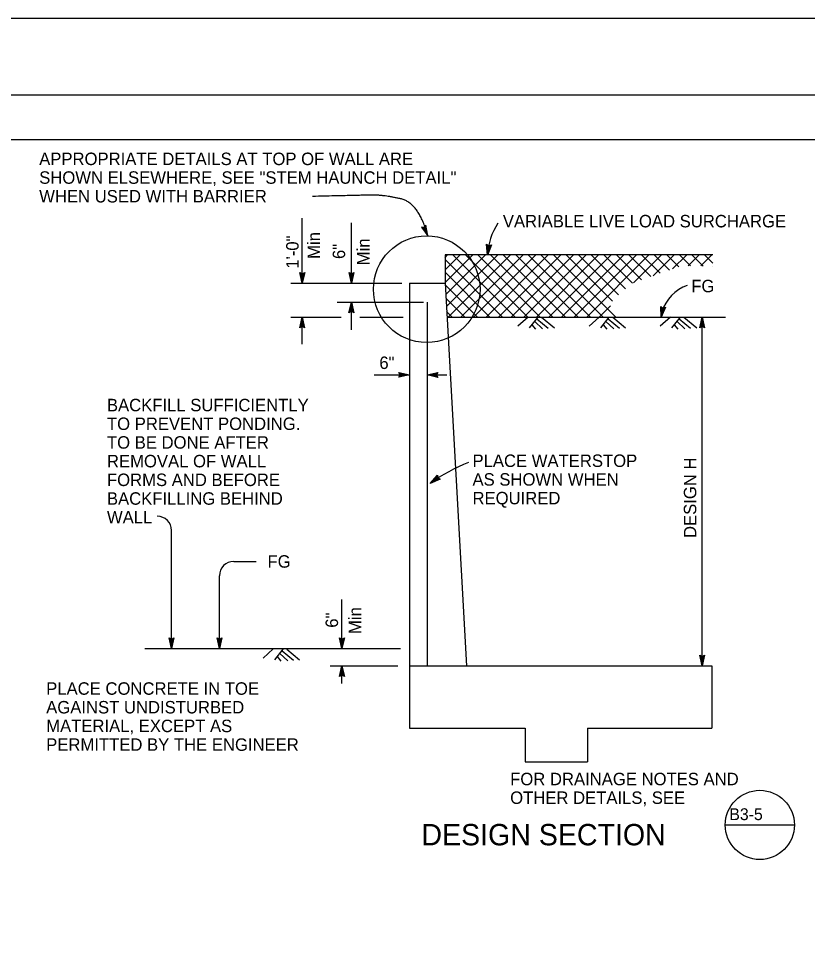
# Model space of a CAD drawing. Extents: x -894 to 866, y -472 to 714.
# Drawn here: x -465 to -21, y 196 to 714 of the extents above; entities that cross this region are included whole.
import ezdxf

# ---------------------------------------------------------------- set-up
doc = ezdxf.new("R2010")
doc.units = 0
for name, color, linetype in [('border_PLOTTING-ELEMENTS', 7, 'Continuous'), ('border_rw_22x34_Cut_Lines', 7, 'Continuous'), ('border_SHEET', 7, 'Continuous'), ('pp_PRESENTATION', 7, 'Continuous'), ('rd_PROFILE-OG', 7, 'Continuous'), ('str_Concrete-A', 7, 'Continuous'), ('str_Hatching-A', 7, 'Continuous'), ('str_Misc-Steel-A', 7, 'Continuous'), ('str_Text-A', 7, 'Continuous')]:
    doc.layers.add(name, color=color, linetype=linetype)

msp = doc.modelspace()

# ---------------------------------------------------------------- linework, layer by layer
at = {"layer": 'border_PLOTTING-ELEMENTS'}
for points in [[(-894.04, -472.44), (865.96, -472.44), (865.96, 713.56), (-894.04, 713.56)], [(-864.04, 670.56), (835.96, 670.56), (835.96, -429.44), (-864.04, -429.44)]]:
    msp.add_lwpolyline(points, close=True, dxfattribs=at)
at = {"layer": 'border_rw_22x34_Cut_Lines'}
msp.add_lwpolyline([(-864.04, 670.56), (835.96, 670.56), (835.96, -429.44), (-864.04, -429.44)], close=True, dxfattribs=at)
at = {"layer": 'border_SHEET'}
msp.add_line((-814.04, 645.56), (810.96, 645.56), dxfattribs=at)
at = {"layer": 'pp_PRESENTATION'}
msp.add_circle((-235.48, 561.44), 29.95, dxfattribs=at)
at = {"layer": 'rd_PROFILE-OG'}
for p, q in [((-178.53, 545.81), (-184.23, 540.74)), ((-173.12, 545.78), (-177.82, 539.79)), ((-173.59, 544.88), (-167.14, 539.58)), ((-170.93, 545.75), (-163.72, 539.82)), ((-138.53, 545.81), (-144.23, 540.74)), ((-133.12, 545.78), (-137.82, 539.79)), ((-133.59, 544.88), (-127.14, 539.58)), ((-130.93, 545.75), (-123.72, 539.82)), ((-98.53, 545.81), (-104.23, 540.74)), ((-93.12, 545.78), (-97.82, 539.79)), ((-93.59, 544.88), (-87.14, 539.58)), ((-90.93, 545.75), (-83.72, 539.82)), ((-176.32, 541.51), (-174.26, 538.98)), ((-174.76, 543.23), (-170.36, 539.22)), ((-136.32, 541.51), (-134.26, 538.98)), ((-134.76, 543.23), (-130.36, 539.22)), ((-96.33, 541.51), (-94.26, 538.98)), ((-94.76, 543.23), (-90.36, 539.22)), ((-393.9, 359.55), (-250.28, 359.55)), ((-321.71, 359.32), (-327.41, 354.24)), ((-316.3, 359.28), (-321, 353.3)), ((-316.76, 358.38), (-310.32, 353.08)), ((-314.11, 359.25), (-306.9, 353.32)), ((-319.5, 355.01), (-317.44, 352.48)), ((-317.94, 356.73), (-313.54, 352.73))]:
    msp.add_line(p, q, dxfattribs=at)
msp.add_lwpolyline([(-224.23, 545.8), (-67.51, 545.8)], dxfattribs=at)
at = {"layer": 'str_Concrete-A'}
for p, q in [((-245.18, 564.85), (-225.18, 564.85)), ((-245.18, 564.85), (-245.18, 314.85)), ((-225.18, 564.85), (-213.18, 349.85)), ((-245.18, 349.85), (-75.19, 349.85)), ((-75.19, 349.85), (-75.19, 314.85)), ((-245.18, 314.85), (-180.18, 314.85)), ((-180.18, 314.85), (-180.18, 295.85)), ((-145.18, 314.85), (-75.19, 314.85)), ((-145.18, 314.85), (-145.18, 295.85)), ((-180.18, 295.85), (-145.18, 295.85))]:
    msp.add_line(p, q, dxfattribs=at)
at = {"layer": 'str_Hatching-A'}
for p, q in [((-225.18, 580.8), (-225.18, 564.85)), ((-225.18, 579.33), (-223.72, 580.8)), ((-225.18, 572.26), (-216.64, 580.8)), ((-225.18, 565.19), (-209.57, 580.8)), ((-74.68, 580.8), (-225.18, 580.8)), ((-224.83, 558.47), (-202.5, 580.8)), ((-224.45, 551.78), (-195.43, 580.8)), ((-223.36, 545.8), (-188.36, 580.8)), ((-185.8, 545.8), (-220.8, 580.8)), ((-216.29, 545.8), (-181.29, 580.8)), ((-178.73, 545.8), (-213.73, 580.8)), ((-209.22, 545.8), (-174.22, 580.8)), ((-171.66, 545.8), (-206.66, 580.8)), ((-202.15, 545.8), (-167.15, 580.8)), ((-164.59, 545.8), (-199.59, 580.8)), ((-195.08, 545.8), (-160.08, 580.8)), ((-157.52, 545.8), (-192.52, 580.8)), ((-188.01, 545.8), (-153.01, 580.8)), ((-150.45, 545.8), (-185.45, 580.8)), ((-180.93, 545.8), (-145.93, 580.8)), ((-143.38, 545.8), (-178.38, 580.8)), ((-173.86, 545.8), (-138.86, 580.8)), ((-136.3, 545.8), (-171.3, 580.8)), ((-166.79, 545.8), (-131.79, 580.8)), ((-129.23, 545.8), (-164.23, 580.8)), ((-159.72, 545.8), (-124.72, 580.8)), ((-131.16, 554.8), (-157.16, 580.8)), ((-152.65, 545.8), (-117.65, 580.8)), ((-127.62, 558.33), (-150.09, 580.8)), ((-145.58, 545.8), (-110.58, 580.8)), ((-123.84, 561.62), (-143.02, 580.8)), ((-119.91, 564.76), (-135.95, 580.8)), ((-114.72, 566.64), (-128.88, 580.8)), ((-109.52, 568.52), (-121.81, 580.8)), ((-119.34, 564.97), (-103.51, 580.8)), ((-104.33, 570.39), (-114.74, 580.8)), ((-108.27, 568.97), (-96.44, 580.8)), ((-99.09, 572.23), (-107.61, 580.74)), ((-93.85, 574.06), (-100.45, 580.66)), ((-97.32, 572.85), (-89.37, 580.8)), ((-87.32, 574.6), (-93.42, 580.69)), ((-88.5, 574.6), (-82.3, 580.8)), ((-80.12, 574.47), (-86.41, 580.76)), ((-81.5, 574.53), (-75.22, 580.8)), ((-74.68, 576.1), (-79.29, 580.71)), ((-192.87, 545.8), (-225.18, 578.11)), ((-199.94, 545.8), (-225.18, 571.04)), ((-74.7, 574.26), (-74.68, 574.27)), ((-207.01, 545.8), (-225.18, 563.97)), ((-214.09, 545.8), (-224.71, 556.43)), ((-221.16, 545.8), (-224.3, 548.94)), ((-138.51, 545.8), (-132.19, 552.12))]:
    msp.add_line(p, q, dxfattribs=at)
at = {"layer": 'str_Misc-Steel-A'}
msp.add_line((-235.18, 554.23), (-235.18, 349.85), dxfattribs=at)
at = {"layer": 'str_Text-A'}
for p, q in [((-305.41, 564.88), (-305.41, 601.28)), ((-277.82, 564.85), (-277.82, 598.82)), ((-236.91, 596.13), (-238.46, 596.32)), ((-238.46, 596.32), (-238.46, 596.32)), ((-238.46, 596.32), (-234.79, 591.39)), ((-238.05, 596.26), (-235.35, 592.65)), ((-237.63, 596.2), (-235.92, 593.91)), ((-237.24, 596.18), (-236.48, 595.17)), ((-236.02, 597.41), (-236.91, 596.13)), ((-236.48, 595.17), (-236.73, 596.38)), ((-235.92, 593.91), (-236.5, 596.74)), ((-235.36, 592.66), (-236.26, 597.05)), ((-234.79, 591.39), (-236.02, 597.41)), ((-236.02, 597.41), (-236.02, 597.41)), ((-234.79, 591.39), (-234.79, 591.39)), ((-201.26, 580.6), (-201.8, 586.72)), ((-201.8, 586.72), (-201.8, 586.72)), ((-201.8, 586.72), (-200.58, 585.75)), ((-201.08, 581.98), (-201.47, 586.44)), ((-199.15, 586.37), (-201.26, 580.6)), ((-200.9, 583.33), (-201.15, 586.22)), ((-199.53, 586.2), (-201.08, 581.96)), ((-199.92, 586.02), (-200.9, 583.33)), ((-200.72, 584.7), (-200.82, 585.94)), ((-200.28, 585.89), (-200.72, 584.7)), ((-200.58, 585.75), (-199.15, 586.37)), ((-199.15, 586.37), (-199.15, 586.37)), ((-201.26, 580.6), (-201.26, 580.6)), ((-305.41, 564.88), (-306.74, 570.88)), ((-306.74, 570.88), (-306.74, 570.88)), ((-306.74, 570.88), (-305.41, 570.08)), ((-305.41, 566.27), (-306.38, 570.65)), ((-305.4, 567.64), (-306.03, 570.47)), ((-305.4, 569.02), (-305.67, 570.23)), ((-305.41, 570.08), (-304.07, 570.88)), ((-304.07, 570.88), (-305.41, 564.88)), ((-304.42, 570.66), (-305.4, 566.26)), ((-304.78, 570.43), (-305.4, 567.64)), ((-305.13, 570.25), (-305.4, 569.02)), ((-304.07, 570.88), (-304.07, 570.88)), ((-277.82, 564.85), (-279.15, 570.85)), ((-279.15, 570.85), (-279.15, 570.85)), ((-279.15, 570.85), (-277.82, 570.05)), ((-277.82, 566.24), (-278.79, 570.61)), ((-277.82, 567.61), (-278.44, 570.43)), ((-277.82, 568.99), (-278.09, 570.2)), ((-277.82, 570.05), (-276.48, 570.85)), ((-276.48, 570.85), (-277.82, 564.85)), ((-276.84, 570.63), (-277.82, 566.23)), ((-277.2, 570.4), (-277.82, 567.61)), ((-277.54, 570.22), (-277.82, 568.99)), ((-276.48, 570.85), (-276.48, 570.85)), ((-311.78, 564.85), (-249.47, 564.85)), ((-305.41, 564.88), (-305.41, 564.88)), ((-277.82, 564.85), (-277.82, 564.85)), ((-285.74, 554.23), (-237.27, 554.23)), ((-279.16, 548.23), (-277.82, 554.23)), ((-277.82, 554.23), (-277.82, 554.23)), ((-277.82, 554.23), (-276.49, 548.23)), ((-277.82, 538.6), (-277.82, 554.23)), ((-277.82, 549.03), (-279.16, 548.23)), ((-278.8, 548.45), (-277.82, 552.85)), ((-278.45, 548.68), (-277.82, 551.47)), ((-278.1, 548.86), (-277.82, 550.09)), ((-277.82, 552.84), (-276.85, 548.47)), ((-277.82, 551.47), (-277.2, 548.65)), ((-277.82, 550.09), (-277.56, 548.88)), ((-276.49, 548.23), (-277.82, 549.03)), ((-103.68, 545.68), (-103.92, 551.82)), ((-103.92, 551.82), (-103.92, 551.82)), ((-103.92, 551.82), (-102.75, 550.79)), ((-101.29, 551.34), (-103.68, 545.68)), ((-103.44, 547.04), (-103.61, 551.52)), ((-101.68, 551.19), (-103.43, 547.03)), ((-103.18, 548.39), (-103.3, 551.29)), ((-102.07, 551.02), (-103.18, 548.39)), ((-102.94, 549.75), (-102.98, 550.99)), ((-102.45, 550.91), (-102.94, 549.75)), ((-102.75, 550.79), (-101.29, 551.34)), ((-101.29, 551.34), (-101.29, 551.34)), ((-311.78, 545.8), (-283.49, 545.8)), ((-306.75, 539.8), (-305.41, 545.8)), ((-306.39, 540.02), (-305.41, 544.42)), ((-305.41, 545.8), (-305.41, 545.8)), ((-305.41, 545.8), (-304.08, 539.8)), ((-305.41, 530.56), (-305.41, 545.8)), ((-305.4, 544.41), (-304.43, 540.04)), ((-279.16, 548.23), (-279.16, 548.23)), ((-276.49, 548.23), (-276.49, 548.23)), ((-273, 545.8), (-248.68, 545.8)), ((-103.68, 545.68), (-103.68, 545.68)), ((-81.97, 539.8), (-80.63, 545.8)), ((-81.61, 540.02), (-80.63, 544.42)), ((-80.63, 349.81), (-80.63, 545.8)), ((-80.63, 545.8), (-80.63, 545.8)), ((-80.63, 545.8), (-79.3, 539.8)), ((-80.62, 544.41), (-79.65, 540.04)), ((-305.41, 540.6), (-306.75, 539.8)), ((-306.75, 539.8), (-306.75, 539.8)), ((-306.03, 540.25), (-305.41, 543.04)), ((-305.68, 540.43), (-305.41, 541.66)), ((-305.41, 543.04), (-304.78, 540.21)), ((-305.41, 541.66), (-305.14, 540.45)), ((-304.08, 539.8), (-305.41, 540.6)), ((-304.08, 539.8), (-304.08, 539.8)), ((-80.63, 540.6), (-81.97, 539.8)), ((-81.97, 539.8), (-81.97, 539.8)), ((-81.25, 540.25), (-80.63, 543.04)), ((-80.9, 540.43), (-80.63, 541.66)), ((-80.63, 543.04), (-80, 540.21)), ((-80.63, 541.66), (-80.36, 540.45)), ((-79.3, 539.8), (-80.63, 540.6)), ((-79.3, 539.8), (-79.3, 539.8)), ((-265.02, 513.27), (-245.18, 513.27)), ((-250.38, 513.27), (-251.18, 514.61)), ((-251.18, 514.61), (-251.18, 514.61)), ((-251.18, 514.61), (-245.18, 513.27)), ((-245.18, 513.27), (-251.18, 511.94)), ((-251.18, 511.94), (-250.38, 513.27)), ((-250.97, 514.26), (-246.56, 513.27)), ((-246.57, 513.27), (-250.95, 512.3)), ((-247.95, 513.28), (-250.77, 512.65)), ((-250.73, 513.9), (-247.95, 513.28)), ((-250.56, 513.55), (-249.33, 513.28)), ((-249.33, 513.28), (-250.54, 513.01)), ((-245.18, 513.27), (-245.18, 513.27)), ((-235.18, 513.27), (-229.18, 514.6)), ((-235.18, 513.27), (-224.1, 513.27)), ((-229.18, 511.93), (-235.18, 513.27)), ((-235.18, 513.27), (-235.18, 513.27)), ((-229.4, 512.29), (-233.8, 513.27)), ((-233.79, 513.28), (-229.42, 514.24)), ((-232.42, 513.27), (-229.6, 513.9)), ((-229.63, 512.65), (-232.42, 513.27)), ((-231.04, 513.27), (-229.83, 513.54)), ((-229.81, 513), (-231.04, 513.27)), ((-229.18, 514.6), (-229.98, 513.27)), ((-229.98, 513.27), (-229.18, 511.93)), ((-229.18, 514.6), (-229.18, 514.6)), ((-251.18, 511.94), (-251.18, 511.94)), ((-229.18, 511.93), (-229.18, 511.93)), ((-233.51, 452.33), (-229.45, 456.94)), ((-232.38, 453.15), (-229.42, 456.52)), ((-231.27, 453.96), (-229.36, 456.13)), ((-230.16, 454.77), (-229.34, 455.7)), ((-229.45, 456.94), (-229.45, 456.94)), ((-229.45, 456.94), (-229.31, 455.4)), ((-229.31, 455.4), (-227.87, 454.79)), ((-227.87, 454.79), (-233.51, 452.33)), ((-233.51, 452.33), (-233.51, 452.33)), ((-228.26, 454.95), (-232.39, 453.14)), ((-228.66, 455.1), (-231.27, 453.96)), ((-229, 455.28), (-230.16, 454.77)), ((-227.87, 454.79), (-227.87, 454.79)), ((-378.89, 359.55), (-378.89, 425.91)), ((-343.96, 408.5), (-331.28, 408.5)), ((-351.96, 359.55), (-351.96, 400.5)), ((-283.11, 359.55), (-283.11, 387.05)), ((-378.89, 359.55), (-380.22, 365.55)), ((-380.22, 365.55), (-380.22, 365.55)), ((-380.22, 365.55), (-378.89, 364.75)), ((-378.89, 360.94), (-379.86, 365.31)), ((-378.88, 362.31), (-379.51, 365.13)), ((-378.88, 363.69), (-379.15, 364.9)), ((-378.89, 364.75), (-377.55, 365.55)), ((-377.55, 365.55), (-378.89, 359.55)), ((-377.9, 365.33), (-378.89, 360.93)), ((-378.26, 365.1), (-378.88, 362.31)), ((-378.61, 364.92), (-378.88, 363.69)), ((-377.55, 365.55), (-377.55, 365.55)), ((-351.96, 359.55), (-353.29, 365.55)), ((-353.29, 365.55), (-353.29, 365.55)), ((-353.29, 365.55), (-351.96, 364.75)), ((-351.96, 360.94), (-352.93, 365.31)), ((-351.95, 362.31), (-352.58, 365.13)), ((-351.95, 363.69), (-352.22, 364.9)), ((-351.96, 364.75), (-350.62, 365.55)), ((-350.62, 365.55), (-351.96, 359.55)), ((-350.97, 365.33), (-351.96, 360.93)), ((-351.33, 365.1), (-351.95, 362.31)), ((-351.68, 364.92), (-351.95, 363.69)), ((-350.62, 365.55), (-350.62, 365.55)), ((-283.11, 359.55), (-284.44, 365.55)), ((-284.44, 365.55), (-284.44, 365.55)), ((-284.44, 365.55), (-283.11, 364.75)), ((-283.11, 360.94), (-284.08, 365.31)), ((-283.11, 362.31), (-283.73, 365.13)), ((-283.11, 363.69), (-283.37, 364.9)), ((-283.11, 364.75), (-281.77, 365.55)), ((-281.77, 365.55), (-283.11, 359.55)), ((-282.13, 365.33), (-283.11, 360.93)), ((-282.48, 365.1), (-283.11, 362.31)), ((-282.83, 364.92), (-283.11, 363.69)), ((-281.77, 365.55), (-281.77, 365.55)), ((-378.89, 359.55), (-378.89, 359.55)), ((-351.96, 359.55), (-351.96, 359.55)), ((-283.11, 359.55), (-283.11, 359.55)), ((-80.63, 349.81), (-81.96, 355.81)), ((-81.96, 355.81), (-81.96, 355.81)), ((-81.96, 355.81), (-80.63, 355.01)), ((-80.63, 351.2), (-81.6, 355.58)), ((-80.62, 352.58), (-81.25, 355.4)), ((-80.62, 353.96), (-80.89, 355.17)), ((-80.63, 355.01), (-79.29, 355.81)), ((-79.29, 355.81), (-80.63, 349.81)), ((-79.64, 355.6), (-80.63, 351.19)), ((-80, 355.36), (-80.62, 352.58)), ((-80.35, 355.19), (-80.62, 353.96)), ((-79.29, 355.81), (-79.29, 355.81)), ((-289.76, 349.85), (-251.75, 349.85)), ((-284.45, 343.85), (-283.11, 349.85)), ((-284.09, 344.07), (-283.11, 348.47)), ((-283.73, 344.3), (-283.11, 347.09)), ((-283.11, 349.85), (-283.11, 349.85)), ((-283.11, 349.85), (-281.78, 343.85)), ((-283.11, 340), (-283.11, 349.85)), ((-283.11, 348.46), (-282.14, 344.08)), ((-283.11, 347.09), (-282.49, 344.26)), ((-80.63, 349.81), (-80.63, 349.81)), ((-283.11, 344.65), (-284.45, 343.85)), ((-284.45, 343.85), (-284.45, 343.85)), ((-283.39, 344.48), (-283.11, 345.71)), ((-283.11, 345.71), (-282.84, 344.5)), ((-281.78, 343.85), (-283.11, 344.65)), ((-281.78, 343.85), (-281.78, 343.85)), ((-67.71, 260.48), (-28.84, 260.48))]:
    msp.add_line(p, q, dxfattribs=at)
msp.add_circle((-48.27, 260.48), 19.44, dxfattribs=at)
for centre, radius, start, end in [((-166.68, 579.46), 34.57, 146.3703, 178.1061), ((-81.39, 541.96), 22.95, 109.5038, 162.7869), ((-179.34, 378.24), 91.78, 110.8217, 126.17), ((-386.89, 425.91), 8, 0, 90), ((-343.96, 400.5), 8, 90, 180)]:
    msp.add_arc(centre, radius, start, end, dxfattribs=at)
msp.add_open_spline([(-234.79, 591.39), (-240.02, 610.03), (-260.3, 614.48), (-272.98, 614.16), (-299.61, 613.57)], degree=2, dxfattribs=at)

# ---------------------------------------------------------------- texts
for s, height, p in [('APPROPRIATE DETAILS AT TOP OF WALL ARE', 7, (-453.27, 631.17)), ('SHOWN ELSEWHERE, SEE "STEM HAUNCH DETAIL"', 7, (-453.27, 620.67)), ('WHEN USED WITH BARRIER', 7, (-453.27, 610.17)), ('VARIABLE LIVE LOAD SURCHARGE', 7, (-192.69, 596.18)), ('FG', 7, (-86.81, 559.72)), ('6"', 7, (-262.1, 516.62)), ('BACKFILL SUFFICIENTLY', 6.9999, (-415.19, 492.86)), ('TO PREVENT PONDING.', 6.9999, (-415.19, 482.36)), ('TO BE DONE AFTER', 6.9999, (-415.19, 471.86)), ('REMOVAL OF WALL', 6.9999, (-415.19, 461.36)), ('PLACE WATERSTOP', 6.9999, (-209.75, 461.58)), ('FORMS AND BEFORE', 6.9999, (-415.19, 450.86)), ('AS SHOWN WHEN', 6.9999, (-209.75, 451.08)), ('BACKFILLING BEHIND', 6.9999, (-415.19, 440.36)), ('REQUIRED', 7, (-209.75, 440.58)), ('WALL', 7, (-415.19, 429.86)), ('FG', 7, (-324.96, 405)), ('PLACE CONCRETE IN TOE', 6.9999, (-449.34, 333.61)), ('AGAINST UNDISTURBED', 6.9999, (-449.34, 323.11)), ('MATERIAL, EXCEPT AS', 6.9999, (-449.34, 312.61)), ('PERMITTED BY THE ENGINEER', 6.9999, (-449.34, 302.11)), ('FOR DRAINAGE NOTES AND', 6.9999, (-188.59, 282.78)), ('OTHER DETAILS, SEE   ', 6.9999, (-188.59, 272.28)), (' B3-5', 6.65, (-67.88, 263.18)), ('DESIGN SECTION', 11.9999, (-238.46, 249.02))]:
    msp.add_text(s, height=height, dxfattribs=at).set_placement(p)
for s, p in [('1\'-0"', (-307.46, 572.97)), ('Min', (-295.46, 578.47)), ('6"', (-281.34, 578.39)), ('Min', (-267.61, 574.88)), ('DESIGN H', (-83.97, 421.66)), ('6"', (-285.32, 371.26)), ('Min', (-272.32, 367.75))]:
    msp.add_text(s, height=7, rotation=90, dxfattribs=at).set_placement(p)

doc.saveas('drawing.dxf')
